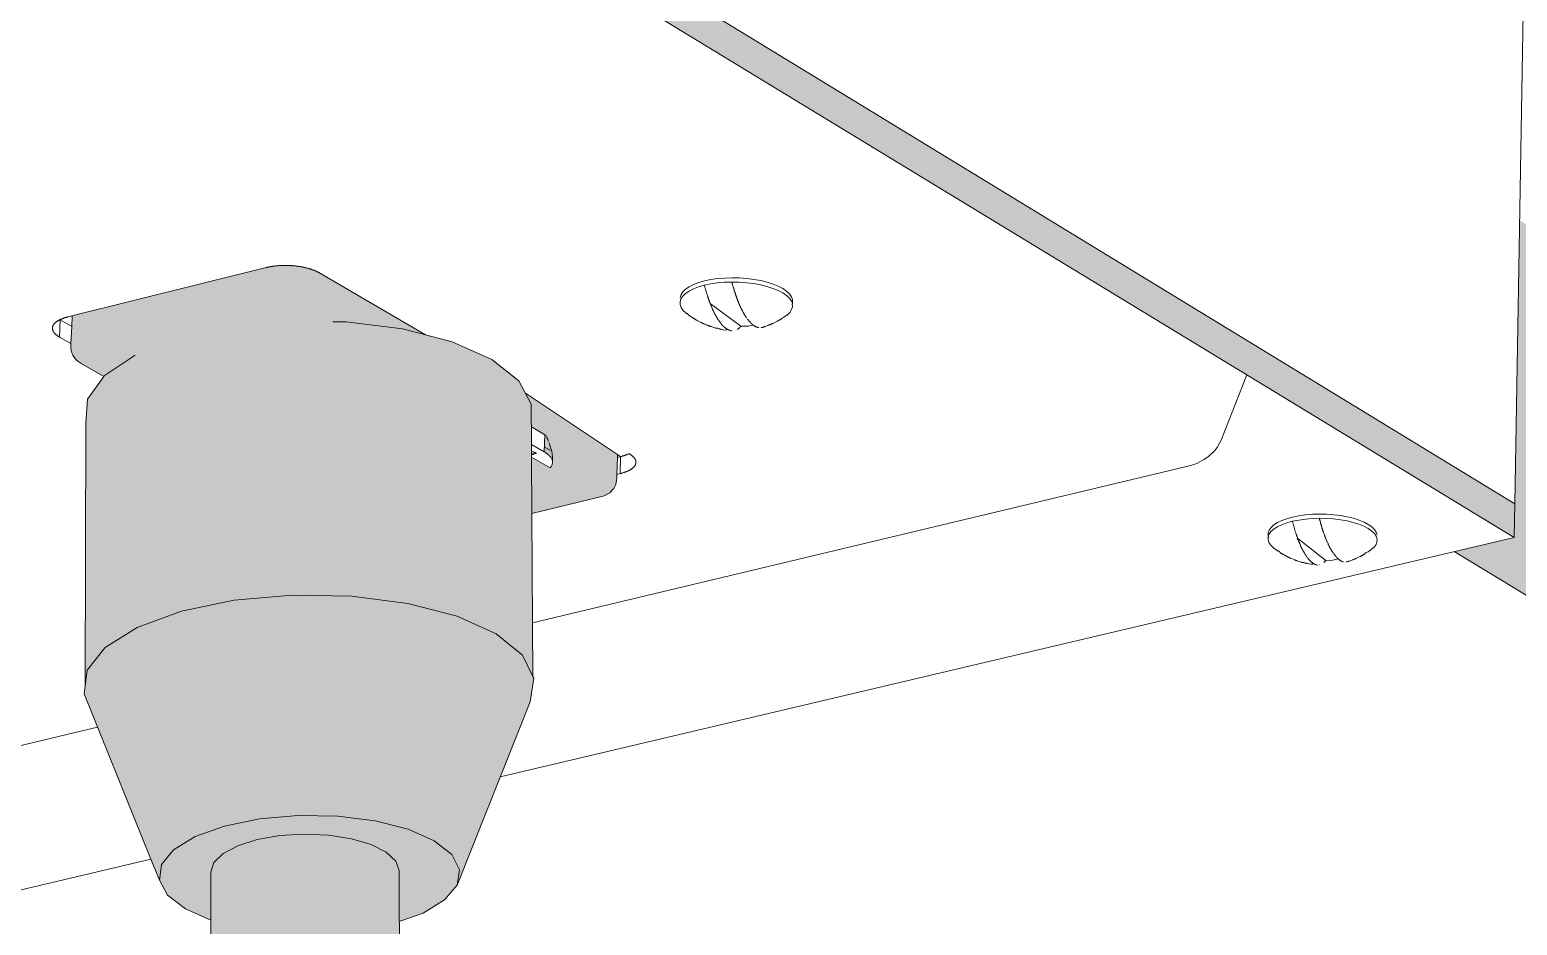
# Model space of a CAD drawing. Header units: metres. Extents: x -692 to 1029, y -233 to 3386.
# Drawn here: x 574.285 to 578.196, y 2833.306 to 2835.659 of the extents above; entities that cross this region are included whole.
import ezdxf

# ---------------------------------------------------------------- set-up
doc = ezdxf.new("R2010")
doc.units = ezdxf.units.M

# ---------------------------------------------------------------- blocks, each defined once
blk = doc.blocks.new('LUMINARIA HERMETICA')
at = {"lineweight": 0, "true_color": 0xc7c8ca, "transparency": 33554559}
h = blk.add_hatch(color=9, dxfattribs=at)
h.dxf.hatch_style = 1
edge = h.paths.add_edge_path()
edge.add_ellipse((1035.33, -120.75), major_axis=(-31.19, -49.48), ratio=0.26984, start_angle=0.549, end_angle=180, ccw=False)
edge.add_line((1005.91, -171.3), (1825.52, -667.86))
edge.add_line((1825.52, -667.86), (1842.75, -678.3))
edge.add_line((1842.75, -678.3), (1845.63, -677.69))
edge.add_line((1845.63, -677.69), (1856.32, -673.59))
edge.add_line((1856.32, -673.59), (1866.43, -667.9))
edge.add_line((1866.43, -667.9), (1875.27, -660.99))
edge.add_line((1875.27, -660.99), (1882.23, -653.36))
edge.add_line((1882.23, -653.36), (1886.83, -645.51))
edge.add_line((1886.83, -645.51), (1888.75, -638))
edge.add_line((1888.75, -638), (1892.28, -589.05))
edge.add_line((1892.28, -589.05), (1066.52, -71.27))
edge = h.paths.add_edge_path()
edge.add_spline(control_points=[(2195.26, -779.02), (2057.54, -692.67), (1919.82, -606.31)], knot_values=[3.393622, 3.393622, 3.393622, 4.181439, 4.181439, 4.181439], weights=[1, 1, 1], degree=2, periodic=0)
edge.add_line((1919.82, -606.31), (1916.99, -646.55))
edge.add_line((1916.99, -646.55), (1914.73, -655.45))
edge.add_line((1914.73, -655.45), (1909, -665.24))
edge.add_line((1909, -665.24), (1900.31, -674.76))
edge.add_line((1900.31, -674.76), (1889.27, -683.36))
edge.add_line((1889.27, -683.36), (1876.63, -690.45))
edge.add_line((1876.63, -690.45), (1868.15, -693.69))
edge.add_line((1868.15, -693.69), (2187.5, -887.17))
edge.add_line((2187.5, -887.17), (2209.44, -900.46))
edge.add_line((2209.44, -900.46), (2215.22, -903.96))
edge.add_line((2215.22, -903.96), (2218.44, -905.91))
edge.add_line((2218.44, -905.91), (2221.63, -907.85))
edge.add_line((2221.63, -907.85), (2223.63, -909.06))
edge.add_spline(control_points=[(2223.63, -909.06), (2234.46, -915), (2251.05, -898.18), (2268.43, -880.56), (2274.61, -856.16), (2280.78, -831.76), (2269.44, -825.54)], knot_values=[0.041557, 0.041557, 0.041557, 1.06048, 1.06048, 2.120959, 2.120959, 3.181439, 3.181439, 3.181439], weights=[0.98966, 0.868067, 1, 0.862686, 1, 0.862686, 1], degree=2, periodic=0)
edge.add_spline(control_points=[(2269.44, -825.54), (2255.51, -816.8), (2241.58, -808.07)], knot_values=[3.181439, 3.181439, 3.181439, 3.261149, 3.261149, 3.261149], weights=[1, 1, 1], degree=2, periodic=0)
edge.add_spline(control_points=[(2241.58, -808.07), (2218.42, -793.54), (2195.26, -779.02)], knot_values=[3.261149, 3.261149, 3.261149, 3.393622, 3.393622, 3.393622], weights=[1, 1, 1], degree=2, periodic=0)
h.paths.add_polyline_path([(2875.24, -1208.41), (2709.62, -1104.67), (2708.31, -1182.56), (2708.15, -1191.77), (2691.66, -1195.66), (2831.46, -1280.27), (2838.01, -1279.34), (2847.54, -1276.38), (2856.43, -1272.02), (2864.09, -1266.55), (2869.98, -1260.34), (2873.71, -1253.83), (2875, -1247.45)])
h.paths.add_polyline_path([(2896.59, -1221.79), (2896.44, -1253.35), (2894.91, -1260.91), (2890.27, -1269.04), (2882.91, -1276.78), (2873.35, -1283.61), (2862.24, -1289.04), (2851.46, -1292.38), (4202.52, -2110.06), (4208.66, -2113.78), (4227.4, -2125.12), (4232.54, -2124.8), (4239.92, -2123.14), (4246.71, -2120.41), (4252.45, -2116.78), (4256.74, -2112.52), (4259.28, -2107.9), (4259.91, -2103.25), (4257.63, -2074.31), (4227.45, -2055.41), (4222.27, -2052.16)])
h.paths.add_polyline_path([(4271.27, -2082.85), (4273.12, -2106.26), (4272.38, -2111.77), (4269.21, -2117.53), (4263.85, -2122.86), (4256.69, -2127.38), (4248.21, -2130.79), (4239.85, -2132.66), (4439.11, -2253.25), (4445.8, -2255.15), (4452.8, -2255.18), (4459.64, -2253.33), (4465.85, -2249.73), (4471, -2244.62), (4474.75, -2238.35), (4476.82, -2231.36), (4477.08, -2224.12), (4475.52, -2217.13), (4472.25, -2210.87), (4467.48, -2205.76)])
at = {"lineweight": 0, "true_color": 0x636466, "transparency": 33554636}
h = blk.add_hatch(color=251, dxfattribs=at)
h.dxf.hatch_style = 1
h.paths.add_polyline_path([(2359.46, -969.76), (1857.33, -1100.87), (1856.65, -1110.29), (2359.07, -979.5)])
h.paths.add_polyline_path([(2359.46, -969.76), (2359.07, -979.5), (2708.15, -1191.77), (2708.31, -1182.56)])
at = {"lineweight": 0, "true_color": 0x000000, "transparency": 33554636}
h = blk.add_hatch(color=18, dxfattribs=at)
h.dxf.hatch_style = 1
h.paths.add_polyline_path([(2438.15, -1155.18), (2434.7, -1148.74), (2427.28, -1142.89), (2416.38, -1138.04), (2409.11, -1136.17), (2379.79, -1119.07), (2379.69, -1119.01), (2379.59, -1118.96), (2379.49, -1118.9), (2379.39, -1118.85), (2379.29, -1118.8), (2379.19, -1118.75), (2379.08, -1118.7), (2378.97, -1118.64), (2378.86, -1118.59), (2378.75, -1118.55), (2378.63, -1118.5), (2378.52, -1118.45), (2378.4, -1118.4), (2378.28, -1118.35), (2378.16, -1118.31), (2378.03, -1118.26), (2377.91, -1118.22), (2377.78, -1118.17), (2377.65, -1118.13), (2377.52, -1118.09), (2377.39, -1118.05), (2377.26, -1118.01), (2377.13, -1117.97), (2376.99, -1117.93), (2376.85, -1117.89), (2376.72, -1117.85), (2376.58, -1117.81), (2376.43, -1117.78), (2376.29, -1117.74), (2376.15, -1117.71), (2376, -1117.67), (2375.86, -1117.64), (2375.71, -1117.61), (2375.56, -1117.58), (2375.42, -1117.55), (2375.27, -1117.52), (2375.11, -1117.49), (2374.96, -1117.46), (2374.81, -1117.44), (2374.66, -1117.41), (2374.5, -1117.39), (2374.35, -1117.36), (2374.19, -1117.34), (2374.03, -1117.32), (2373.88, -1117.3), (2373.72, -1117.28), (2373.56, -1117.26), (2373.4, -1117.24), (2373.24, -1117.22), (2373.08, -1117.21), (2372.92, -1117.19), (2372.76, -1117.18), (2372.6, -1117.17), (2372.44, -1117.15), (2372.28, -1117.14), (2372.12, -1117.13), (2371.95, -1117.12), (2371.79, -1117.12), (2371.63, -1117.11), (2371.47, -1117.1), (2371.3, -1117.1), (2371.14, -1117.09), (2370.98, -1117.09), (2370.82, -1117.09), (2370.65, -1117.09), (2370.49, -1117.09), (2370.33, -1117.09), (2370.17, -1117.09), (2370.01, -1117.09), (2369.85, -1117.1), (2369.69, -1117.1), (2369.53, -1117.11), (2369.37, -1117.11), (2369.21, -1117.12), (2369.05, -1117.13), (2368.89, -1117.14), (2368.73, -1117.15), (2368.58, -1117.16), (2368.42, -1117.18), (2368.27, -1117.19), (2368.11, -1117.21), (2367.96, -1117.22), (2367.8, -1117.24), (2367.65, -1117.26), (2367.5, -1117.27), (2367.35, -1117.29), (2367.2, -1117.31), (2367.05, -1117.34), (2366.91, -1117.36), (2366.76, -1117.38), (2366.62, -1117.41), (2366.47, -1117.43), (2366.33, -1117.46), (2366.19, -1117.49), (2366.05, -1117.51), (2365.91, -1117.54), (2365.77, -1117.57), (2365.64, -1117.6), (2365.5, -1117.63), (2365.37, -1117.67), (2312.01, -1130.94), (2311.91, -1133.83), (2311.71, -1138.54), (2311.65, -1139.41), (2311.78, -1140.63), (2312.24, -1141.77), (2312.51, -1142.22), (2313.23, -1143.11), (2313.68, -1143.45), (2314.52, -1143.98), (2320.7, -1147.52), (2320.86, -1147.41), (2316.24, -1153.77), (2315.77, -1160.37), (2315.62, -1232.51), (2316.14, -1228.19), (2321.11, -1221.96), (2329.94, -1216.44), (2342.03, -1212.01), (2356.55, -1208.98), (2372.5, -1207.57), (2388.77, -1207.87), (2404.22, -1209.87), (2417.77, -1213.42), (2428.51, -1218.26), (2435.7, -1224.06), (2438.62, -1229.94), (2438.53, -1215.24), (2438.34, -1185.15), (2438.25, -1169.69), (2438.24, -1169.07), (2438.23, -1167.96), (2438.22, -1166.23)])
h.paths.add_polyline_path([(2438.86, -1230.42), (2438.62, -1229.94), (2435.7, -1224.06), (2428.51, -1218.26), (2417.77, -1213.42), (2404.22, -1209.87), (2388.77, -1207.87), (2372.5, -1207.57), (2356.55, -1208.98), (2342.03, -1212.01), (2329.94, -1216.44), (2321.11, -1221.96), (2316.14, -1228.19), (2315.62, -1232.51), (2315.35, -1234.68), (2333.69, -1280.11), (2336, -1285.84), (2336.56, -1281.57), (2339.9, -1277.49), (2345.8, -1273.88), (2353.86, -1270.98), (2363.53, -1268.99), (2374.15, -1268.06), (2384.98, -1268.25), (2395.27, -1269.54), (2404.31, -1271.85), (2411.48, -1275.02), (2416.3, -1278.81), (2418.44, -1282.98), (2417.77, -1287.23), (2437.82, -1236.9)])
h.paths.add_polyline_path([(2401.85, -1283.23), (2400.93, -1280.6), (2398.31, -1278.15), (2394.16, -1276.07), (2388.77, -1274.48), (2382.5, -1273.51), (2375.78, -1273.22), (2369.08, -1273.63), (2362.85, -1274.71), (2357.53, -1276.39), (2353.48, -1278.55), (2350.96, -1281.04), (2350.17, -1283.69), (2350.17, -1312.15), (2350.97, -1309.52), (2353.49, -1307.04), (2357.55, -1304.9), (2362.88, -1303.23), (2369.12, -1302.15), (2375.84, -1301.75), (2382.57, -1302.03), (2388.85, -1302.99), (2394.25, -1304.56), (2398.41, -1306.63), (2401.03, -1309.06), (2401.95, -1311.67)])
h.paths.add_polyline_path([(2416.3, -1278.81), (2411.48, -1275.02), (2404.31, -1271.85), (2395.27, -1269.54), (2384.98, -1268.25), (2374.15, -1268.06), (2363.53, -1268.99), (2353.86, -1270.98), (2345.8, -1273.88), (2339.9, -1277.49), (2336.56, -1281.57), (2336, -1285.84), (2338.25, -1289.99), (2343.15, -1293.75), (2350.17, -1296.8), (2350.17, -1283.69), (2350.96, -1281.04), (2353.48, -1278.55), (2357.53, -1276.39), (2362.85, -1274.71), (2369.08, -1273.63), (2375.78, -1273.22), (2382.5, -1273.51), (2388.77, -1274.48), (2394.16, -1276.07), (2398.31, -1278.15), (2400.93, -1280.6), (2401.85, -1283.23), (2401.9, -1297.17), (2408.41, -1294.86), (2414.35, -1291.28), (2417.77, -1287.23), (2418.44, -1282.98)])
h.paths.add_polyline_path([(2396.9, -1306.99), (2393.02, -1305.06), (2387.98, -1303.6), (2382.13, -1302.7), (2375.85, -1302.43), (2369.59, -1302.81), (2363.78, -1303.82), (2358.8, -1305.37), (2355.02, -1307.37), (2352.67, -1309.68), (2351.92, -1312.13), (2352.82, -1314.57), (2355.15, -1316.69), (2355.37, -1311.26), (2356.1, -1309.31), (2358.2, -1307.54), (2361.52, -1306.06), (2365.84, -1304.98), (2370.86, -1304.38), (2376.24, -1304.29), (2381.61, -1304.72), (2386.59, -1305.64), (2390.85, -1306.99), (2394.1, -1308.68), (2396.12, -1310.58), (2396.76, -1312.57), (2396.61, -1316.66), (2397.05, -1316.44), (2399.42, -1314.14), (2400.2, -1311.69), (2399.34, -1309.25)], flags=17)
h.paths.add_polyline_path([(2398.41, -1306.63), (2394.25, -1304.56), (2388.85, -1302.99), (2382.57, -1302.03), (2375.84, -1301.75), (2369.12, -1302.15), (2362.88, -1303.23), (2357.55, -1304.9), (2353.49, -1307.04), (2350.97, -1309.52), (2350.17, -1312.15), (2351.14, -1314.76), (2353.8, -1317.17), (2355.11, -1317.82), (2355.15, -1316.69), (2352.82, -1314.57), (2351.92, -1312.13), (2352.67, -1309.68), (2355.02, -1307.37), (2358.8, -1305.37), (2363.78, -1303.82), (2369.59, -1302.81), (2375.85, -1302.43), (2382.13, -1302.7), (2387.98, -1303.6), (2393.02, -1305.06), (2396.9, -1306.99), (2399.34, -1309.25), (2400.2, -1311.69), (2399.42, -1314.14), (2397.05, -1316.44), (2396.61, -1316.66), (2396.57, -1317.8), (2398.56, -1316.76), (2401.11, -1314.3), (2401.95, -1311.67), (2401.03, -1309.06)])
h.paths.add_polyline_path([(2436.55, -1152.18), (2438.15, -1155.18), (2438.19, -1161.41), (2441.83, -1163.55), (2441.67, -1168.23), (2441.93, -1168.39), (2442.18, -1168.56), (2442.42, -1168.72), (2442.64, -1168.89), (2442.84, -1169.06), (2443.02, -1169.23), (2443.19, -1169.41), (2443.35, -1169.58), (2443.48, -1169.76), (2443.6, -1169.94), (2443.71, -1170.12), (2443.79, -1170.3), (2443.85, -1170.45), (2443.98, -1170.52), (2443.98, -1170.65), (2443.96, -1170.84), (2443.95, -1170.91), (2443.96, -1171.04), (2443.96, -1171.22), (2443.94, -1171.4), (2443.91, -1171.58), (2443.85, -1171.76), (2443.78, -1171.94), (2443.69, -1172.12), (2443.59, -1172.29), (2443.46, -1172.46), (2443.32, -1172.63), (2438.25, -1169.69), (2438.34, -1185.15), (2457.87, -1180.43), (2458.36, -1180.27), (2459.19, -1179.81), (2459.69, -1179.52), (2460.45, -1178.71), (2460.8, -1178.3), (2461.34, -1177.22), (2461.55, -1176.02), (2461.61, -1175.52), (2461.65, -1174.45), (2461.8, -1169.79), (2461.83, -1168.99)])
at = {"lineweight": 0}
for p, q in [((2306.71, -1133.82), (2306.69, -1133.88)), ((2306.78, -1133.64), (2306.75, -1133.7)), ((2490.18, -1132.94), (2490.05, -1132.77)), ((2493.83, -1135.04), (2493.74, -1135.05)), ((2441.98, -1167.08), (2442.23, -1167.22)), ((2442.46, -1167.36), (2442.68, -1167.49)), ((2442.89, -1167.61), (2443.25, -1167.82)), ((2443.62, -1167.78), (2443.55, -1167.87)), ((2443.32, -1172.63), (2438.25, -1169.69)), ((2831.46, -1280.27), (2691.66, -1195.66)), ((2651.37, -1197.36), (2651.25, -1197.2)), ((2652.14, -1198.25), (2652.02, -1198.13)), ((2654.68, -1199.32), (2654.6, -1199.32))]:
    blk.add_line(p, q, dxfattribs=at)
for points in [[(2195.26, -779.02), (2369, -730.25), (2712.12, -955.88), (2708.31, -1182.56), (2708.15, -1191.77), (2429.62, -1257.48)], [(2319.04, -1243.82), (2166.75, -1280.25), (2165.62, -1280.44), (2164.35, -1280.49), (2163.01, -1280.4), (2161.71, -1280.19), (2160.52, -1279.86), (2159.53, -1279.44), (1952.98, -1161.45), (1856.65, -1110.29), (1874.02, -869.21), (2067.98, -814.76)], [(1857.33, -1100.87), (2359.46, -969.76), (2708.31, -1182.56)], [(1856.65, -1110.29), (2359.07, -979.5), (2708.15, -1191.77)], [(2409.11, -1136.17), (2379.79, -1119.07), (2379.69, -1119.01), (2379.59, -1118.96), (2379.49, -1118.9), (2379.39, -1118.85), (2379.29, -1118.8), (2379.19, -1118.75), (2379.08, -1118.7), (2378.97, -1118.64), (2378.86, -1118.59), (2378.75, -1118.55), (2378.63, -1118.5), (2378.52, -1118.45), (2378.4, -1118.4), (2378.28, -1118.35), (2378.16, -1118.31), (2378.03, -1118.26), (2377.91, -1118.22), (2377.78, -1118.17), (2377.65, -1118.13), (2377.52, -1118.09), (2377.39, -1118.05), (2377.26, -1118.01), (2377.13, -1117.97), (2376.99, -1117.93), (2376.85, -1117.89), (2376.72, -1117.85), (2376.58, -1117.81), (2376.43, -1117.78), (2376.29, -1117.74), (2376.15, -1117.71), (2376, -1117.67), (2375.86, -1117.64), (2375.71, -1117.61), (2375.56, -1117.58), (2375.42, -1117.55), (2375.27, -1117.52), (2375.11, -1117.49), (2374.96, -1117.46), (2374.81, -1117.44), (2374.66, -1117.41), (2374.5, -1117.39), (2374.35, -1117.36), (2374.19, -1117.34), (2374.03, -1117.32), (2373.88, -1117.3), (2373.72, -1117.28), (2373.56, -1117.26), (2373.4, -1117.24), (2373.24, -1117.22), (2373.08, -1117.21), (2372.92, -1117.19), (2372.76, -1117.18), (2372.6, -1117.17), (2372.44, -1117.15), (2372.28, -1117.14), (2372.12, -1117.13), (2371.95, -1117.12), (2371.79, -1117.12), (2371.63, -1117.11), (2371.47, -1117.1), (2371.3, -1117.1), (2371.14, -1117.09), (2370.98, -1117.09), (2370.82, -1117.09), (2370.65, -1117.09), (2370.49, -1117.09), (2370.33, -1117.09), (2370.17, -1117.09), (2370.01, -1117.09), (2369.85, -1117.1), (2369.69, -1117.1), (2369.53, -1117.11), (2369.37, -1117.11), (2369.21, -1117.12), (2369.05, -1117.13), (2368.89, -1117.14), (2368.73, -1117.15), (2368.58, -1117.16), (2368.42, -1117.18), (2368.27, -1117.19), (2368.11, -1117.21), (2367.96, -1117.22), (2367.8, -1117.24), (2367.65, -1117.26), (2367.5, -1117.27), (2367.35, -1117.29), (2367.2, -1117.31), (2367.05, -1117.34), (2366.91, -1117.36), (2366.76, -1117.38), (2366.62, -1117.41), (2366.47, -1117.43), (2366.33, -1117.46), (2366.19, -1117.49), (2366.05, -1117.51), (2365.91, -1117.54), (2365.77, -1117.57), (2365.64, -1117.6), (2365.5, -1117.63), (2365.37, -1117.67), (2310.88, -1131.22), (2310.75, -1131.25), (2310.62, -1131.29), (2310.5, -1131.32), (2310.37, -1131.36), (2310.25, -1131.39), (2310.12, -1131.43), (2310, -1131.47), (2309.88, -1131.51), (2309.77, -1131.55), (2309.65, -1131.59), (2309.54, -1131.63), (2309.43, -1131.67), (2309.32, -1131.71), (2309.21, -1131.76), (2309.1, -1131.8), (2309, -1131.84), (2308.9, -1131.89), (2308.8, -1131.94), (2308.7, -1131.98), (2308.78, -1132.04)], [(2497.32, -1131.53), (2497.22, -1131.39), (2497.12, -1131.25), (2497.06, -1131.16), (2496.94, -1130.97), (2496.86, -1130.84), (2496.75, -1130.67), (2496.7, -1130.59), (2496.63, -1130.46), (2496.56, -1130.34), (2496.49, -1130.22), (2496.41, -1130.09), (2496.34, -1129.97), (2496.28, -1129.85), (2496.22, -1129.73), (2496.15, -1129.6), (2496.09, -1129.48), (2496.03, -1129.36), (2495.96, -1129.24), (2495.9, -1129.11), (2495.84, -1128.99), (2495.81, -1128.86), (2495.84, -1128.75), (2495.66, -1128.62), (2495.6, -1128.49), (2495.55, -1128.37), (2495.49, -1128.24), (2495.43, -1128.12), (2495.38, -1127.99), (2495.32, -1127.86), (2495.27, -1127.73), (2495.21, -1127.6), (2495.15, -1127.47), (2495.1, -1127.34), (2495.05, -1127.21), (2494.99, -1127.08), (2494.94, -1126.94), (2494.89, -1126.81), (2494.83, -1126.68), (2494.78, -1126.55), (2494.73, -1126.41), (2494.68, -1126.28), (2494.63, -1126.15), (2494.58, -1126.01), (2494.54, -1125.88), (2494.49, -1125.74), (2494.44, -1125.6), (2494.39, -1125.46), (2494.34, -1125.32), (2494.29, -1125.19), (2494.25, -1125.05), (2494.2, -1124.91), (2494.15, -1124.76), (2494.11, -1124.62), (2494.06, -1124.48), (2494.02, -1124.34), (2493.97, -1124.19), (2493.92, -1124.05), (2493.88, -1123.9), (2493.84, -1123.76), (2493.79, -1123.61), (2493.75, -1123.47), (2493.7, -1123.32), (2493.66, -1123.17), (2493.62, -1123.02), (2493.58, -1122.87), (2493.53, -1122.72), (2493.49, -1122.57), (2493.45, -1122.42), (2493.41, -1122.27), (2493.37, -1122.12), (2493.33, -1121.97), (2493.29, -1121.82), (2493.25, -1121.67), (2491.24, -1121.73), (2489.3, -1121.9), (2487.44, -1122.17), (2485.7, -1122.53), (2484.11, -1122.99), (2482.7, -1123.52), (2481.49, -1124.13), (2480.51, -1124.8), (2479.76, -1125.52), (2479.27, -1126.27), (2479.04, -1127.06), (2479.07, -1127.85), (2479.36, -1128.64), (2479.91, -1129.42), (2480.72, -1130.16), (2480.82, -1130.25), (2480.93, -1130.33), (2481.03, -1130.42), (2481.14, -1130.5), (2481.25, -1130.58), (2481.36, -1130.66), (2481.47, -1130.74), (2481.58, -1130.81), (2481.69, -1130.89), (2482.65, -1131.55), (2482.75, -1131.62), (2482.86, -1131.68), (2482.96, -1131.75), (2483.07, -1131.82), (2483.18, -1131.88), (2483.28, -1131.95), (2483.39, -1132.01), (2483.5, -1132.08), (2483.61, -1132.14), (2483.72, -1132.2), (2483.83, -1132.26), (2483.94, -1132.31), (2484.57, -1132.63), (2484.67, -1132.69), (2484.77, -1132.74), (2484.87, -1132.8), (2484.97, -1132.85), (2485.07, -1132.9), (2485.18, -1132.95), (2485.28, -1133), (2485.38, -1133.05), (2485.48, -1133.09), (2485.59, -1133.14), (2485.69, -1133.18), (2485.8, -1133.23), (2485.9, -1133.27), (2486.43, -1133.47), (2486.52, -1133.51), (2486.61, -1133.55), (2486.7, -1133.59), (2486.79, -1133.63), (2486.88, -1133.67), (2486.97, -1133.7), (2487.07, -1133.74), (2487.16, -1133.77), (2487.25, -1133.81), (2487.35, -1133.84), (2487.44, -1133.87), (2488.56, -1134.22), (2488.64, -1134.25), (2488.72, -1134.27), (2488.8, -1134.29), (2488.88, -1134.31), (2489.35, -1134.34), (2489.41, -1134.37), (2489.72, -1134.5), (2489.78, -1134.52), (2489.84, -1134.54), (2489.97, -1134.58), (2490.03, -1134.59), (2490.09, -1134.61), (2490.16, -1134.62), (2490.22, -1134.63), (2490.29, -1134.65), (2491.44, -1134.85), (2491.53, -1134.86), (2492.09, -1134.67), (2492.01, -1134.63), (2491.84, -1134.56), (2491.78, -1134.48), (2491.69, -1134.42), (2491.54, -1134.34), (2491.51, -1134.29), (2491.41, -1134.21), (2491.3, -1134.12), (2491.18, -1134.01), (2491.02, -1133.94), (2491.03, -1133.88), (2490.79, -1133.75), (2490.83, -1133.67), (2490.66, -1133.56), (2490.59, -1133.5), (2490.44, -1133.36), (2490.36, -1133.16), (2490.25, -1133.03)], [(2479.07, -1125.87), (2479.31, -1125.09), (2479.8, -1124.33), (2480.55, -1123.61), (2481.53, -1122.95), (2482.74, -1122.34), (2484.15, -1121.8), (2485.74, -1121.35), (2487.47, -1120.98), (2489.33, -1120.72), (2491.28, -1120.55), (2493.28, -1120.48), (2495.31, -1120.52), (2497.32, -1120.66), (2499.28, -1120.91), (2501.16, -1121.25), (2502.93, -1121.68), (2504.55, -1122.2), (2505.99, -1122.79), (2507.24, -1123.44), (2508.28, -1124.15), (2509.07, -1124.9), (2509.62, -1125.68), (2509.9, -1126.47), (2509.93, -1127.26), (2509.87, -1127.43)], [(2487.29, -1127.54), (2487.24, -1127.41), (2487.19, -1127.28), (2487.14, -1127.15), (2487.09, -1127.01), (2487.04, -1126.88), (2486.99, -1126.74), (2486.94, -1126.6), (2486.89, -1126.47), (2486.84, -1126.33), (2486.79, -1126.19), (2486.75, -1126.05), (2486.7, -1125.91), (2486.65, -1125.77), (2486.6, -1125.63), (2486.56, -1125.49), (2486.51, -1125.34), (2486.47, -1125.2), (2486.42, -1125.06), (2486.38, -1124.91), (2486.33, -1124.77), (2486.29, -1124.62), (2486.24, -1124.48), (2486.2, -1124.33), (2486.15, -1124.18), (2486.11, -1124.04), (2486.07, -1123.89), (2486.03, -1123.74), (2485.98, -1123.59), (2485.94, -1123.44), (2485.9, -1123.29), (2485.86, -1123.14), (2485.82, -1122.99), (2485.78, -1122.84), (2485.74, -1122.69), (2485.7, -1122.53)], [(2493.25, -1121.67), (2495.27, -1121.71), (2497.28, -1121.85), (2499.25, -1122.09), (2501.13, -1122.43), (2502.89, -1122.86), (2504.51, -1123.38), (2505.96, -1123.97), (2507.21, -1124.62), (2508.24, -1125.33), (2509.04, -1126.08), (2509.58, -1126.86), (2509.87, -1127.43), (2509.87, -1127.65), (2509.78, -1127.72), (2509.89, -1128.44), (2509.65, -1129.22), (2509.15, -1129.98), (2508.4, -1130.7), (2508.29, -1130.78), (2508.17, -1130.86), (2508.06, -1130.94), (2507.94, -1131.01), (2507.86, -1131.06), (2507.41, -1131.36), (2507.05, -1131.54), (2506.99, -1131.66), (2506.88, -1131.73), (2506.77, -1131.8), (2506.66, -1131.87), (2506.55, -1131.94), (2506.44, -1132), (2506.33, -1132.07), (2506.22, -1132.13), (2506.1, -1132.2), (2505.99, -1132.26), (2505.88, -1132.32), (2505.76, -1132.38), (2505.64, -1132.44), (2504.49, -1133.02), (2504.38, -1133.07), (2504.28, -1133.12), (2504.17, -1133.17), (2504.06, -1133.22), (2503.95, -1133.26), (2503.84, -1133.31), (2503.73, -1133.36), (2503.62, -1133.4), (2503.51, -1133.44), (2503.37, -1133.43), (2503.28, -1133.47), (2503.09, -1133.57), (2503.02, -1133.6), (2502.42, -1133.85), (2502.32, -1133.89), (2502.22, -1133.93), (2502.12, -1133.96), (2502.02, -1133.99), (2501.92, -1134.02), (2501.82, -1134.05), (2501.72, -1134.08), (2501.62, -1134.11), (2501.52, -1134.14), (2501.39, -1134.17), (2501.27, -1134.19)], [(2489.99, -1132.69), (2489.91, -1132.58), (2489.78, -1132.4), (2489.68, -1132.25), (2489.58, -1132.11), (2489.48, -1131.97), (2489.4, -1131.84), (2489.32, -1131.71), (2489.23, -1131.57), (2489.16, -1131.45), (2489.09, -1131.33), (2489.01, -1131.2), (2488.94, -1131.08), (2488.87, -1130.95), (2488.81, -1130.85), (2488.74, -1130.71), (2488.67, -1130.59), (2488.61, -1130.47), (2488.54, -1130.35), (2488.48, -1130.22), (2488.42, -1130.1), (2488.35, -1129.97), (2488.29, -1129.85), (2488.25, -1129.76), (2488.17, -1129.6), (2488.12, -1129.48), (2488.06, -1129.36), (2488, -1129.23), (2487.94, -1129.11), (2487.89, -1128.98), (2487.83, -1128.85), (2487.78, -1128.73), (2487.72, -1128.6), (2487.66, -1128.47), (2487.61, -1128.34), (2487.55, -1128.21), (2487.5, -1128.07), (2487.44, -1127.94), (2487.37, -1127.75), (2487.29, -1127.54), (2495.68, -1133.81), (2497.68, -1133.74), (2499.11, -1133.47), (2499.05, -1133.42), (2498.94, -1133.34), (2498.85, -1133.27), (2498.71, -1133.15), (2498.63, -1133.07), (2498.57, -1133.01), (2498.44, -1132.88), (2498.37, -1132.81), (2498.25, -1132.7), (2498.08, -1132.5), (2497.9, -1132.3), (2497.8, -1132.16), (2497.72, -1132.07), (2497.59, -1131.91), (2497.53, -1131.82)], [(2320.76, -1147.55), (2314.52, -1143.98), (2313.68, -1143.45), (2313.23, -1143.11), (2312.51, -1142.22), (2312.24, -1141.77), (2311.78, -1140.63), (2311.65, -1139.41), (2311.71, -1138.54), (2311.91, -1133.83), (2312.01, -1130.94)], [(2306.66, -1134.01), (2306.65, -1134.07), (2306.64, -1134.13), (2306.63, -1134.2), (2306.63, -1134.26), (2306.63, -1134.32), (2306.63, -1134.39), (2306.63, -1134.45), (2306.64, -1134.51), (2306.65, -1134.58), (2306.66, -1134.64), (2306.67, -1134.7), (2306.69, -1134.77), (2306.71, -1134.83), (2306.73, -1134.89), (2306.75, -1134.95), (2306.78, -1135.02), (2306.81, -1135.08), (2306.84, -1135.14), (2306.87, -1135.21), (2306.91, -1135.27), (2306.95, -1135.33), (2306.99, -1135.39), (2307.03, -1135.46), (2307.08, -1135.52), (2307.13, -1135.58), (2307.18, -1135.64), (2307.23, -1135.7), (2307.29, -1135.76), (2307.34, -1135.82), (2307.4, -1135.88), (2307.47, -1135.95), (2307.53, -1136), (2307.6, -1136.06), (2307.67, -1136.12), (2307.74, -1136.18), (2307.81, -1136.24), (2307.89, -1136.3), (2307.97, -1136.36), (2308.05, -1136.41), (2308.13, -1136.47), (2308.22, -1136.53), (2308.31, -1136.58), (2308.4, -1136.64), (2308.49, -1136.69), (2308.58, -1136.75)], [(2308.7, -1131.98), (2308.6, -1132.03), (2308.51, -1132.08), (2308.41, -1132.13), (2308.32, -1132.18), (2308.24, -1132.23), (2308.15, -1132.28), (2308.07, -1132.33), (2307.99, -1132.38), (2307.91, -1132.43), (2307.83, -1132.49), (2307.75, -1132.54), (2307.68, -1132.59), (2307.61, -1132.65), (2307.54, -1132.7), (2307.48, -1132.76), (2307.41, -1132.81), (2307.35, -1132.87), (2307.3, -1132.93), (2307.24, -1132.98), (2307.19, -1133.04), (2307.13, -1133.1), (2307.08, -1133.16), (2307.04, -1133.22), (2306.99, -1133.28), (2306.91, -1133.4), (2306.84, -1133.52), (2306.78, -1133.64), (2306.81, -1133.58), (2306.84, -1133.52), (2306.88, -1133.46), (2306.91, -1133.4), (2306.95, -1133.34), (2306.99, -1133.28)], [(2311.71, -1138.54), (2308.58, -1136.75), (2308.78, -1132.04), (2311.91, -1133.83)], [(2383.63, -1132.58), (2387.32, -1132.62), (2402.75, -1134.54), (2409.11, -1136.17), (2416.38, -1138.04), (2427.28, -1142.89), (2434.7, -1148.74), (2438.15, -1155.18), (2438.22, -1166.23), (2438.23, -1167.96)], [(2492.24, -1134.75), (2492.16, -1134.71), (2492.09, -1134.67)], [(2493.03, -1135.02), (2492.85, -1135), (2492.77, -1134.96), (2492.71, -1134.94), (2492.64, -1134.92), (2492.58, -1134.89), (2492.51, -1134.87), (2492.44, -1134.84), (2492.38, -1134.81), (2492.29, -1134.78), (2492.24, -1134.75), (2492.38, -1134.81)], [(2493.27, -1135.05), (2493.15, -1135.04), (2493.03, -1135.02), (2493.09, -1135.03), (2493.15, -1135.04)], [(2495.68, -1133.81), (2495.64, -1133.86), (2495.59, -1133.92), (2495.54, -1133.97), (2495.5, -1134.02), (2495.45, -1134.07), (2495.4, -1134.12), (2495.35, -1134.17), (2495.31, -1134.22), (2495.26, -1134.27), (2495.21, -1134.31), (2495.16, -1134.35), (2495.11, -1134.4), (2495.06, -1134.44), (2495.01, -1134.48), (2494.96, -1134.51), (2494.91, -1134.55), (2494.86, -1134.59), (2494.81, -1134.62), (2494.76, -1134.66)], [(2499.11, -1133.47), (2499.23, -1133.56), (2499.31, -1133.62), (2499.4, -1133.67), (2499.47, -1133.72), (2499.55, -1133.77), (2499.62, -1133.81), (2499.7, -1133.85), (2499.77, -1133.89), (2499.83, -1133.92), (2499.91, -1133.95), (2499.98, -1133.98), (2500.04, -1134.01), (2500.11, -1134.03), (2500.18, -1134.06), (2500.24, -1134.08), (2500.31, -1134.1), (2500.38, -1134.12), (2500.44, -1134.13), (2500.56, -1134.16), (2500.62, -1134.17)], [(2438.62, -1229.94), (2435.7, -1224.06), (2428.51, -1218.26), (2417.77, -1213.42), (2404.22, -1209.87), (2388.77, -1207.87), (2372.5, -1207.57), (2356.55, -1208.98), (2342.03, -1212.01), (2329.94, -1216.44), (2321.11, -1221.96), (2316.14, -1228.19), (2315.62, -1232.51), (2315.77, -1160.37), (2316.24, -1153.77), (2320.76, -1147.55), (2320.86, -1147.41), (2329.35, -1141.74)], [(2634.72, -1147.12), (2627.66, -1165.1), (2626.53, -1167.03), (2625.8, -1168.01), (2624.11, -1169.63), (2622.89, -1170.38), (2620.96, -1171.46), (2619.57, -1171.92), (2617.79, -1172.36), (2438.53, -1215.24)], [(2461.65, -1174.45), (2462.55, -1174.23), (2462.7, -1169.57), (2436.55, -1152.18)], [(2438.19, -1161.41), (2441.83, -1163.55), (2441.67, -1168.23), (2438.22, -1166.23)], [(2441.83, -1163.55), (2441.94, -1163.61), (2442.09, -1163.74), (2442.34, -1163.87)], [(2442.76, -1165.34), (2442.76, -1165.18), (2442.56, -1164.58), (2442.33, -1164.11)], [(2438.24, -1168.96), (2438.57, -1168.83), (2439.1, -1168.46), (2439.58, -1168.74), (2438.24, -1169.07), (2438.25, -1169.69), (2438.34, -1185.15), (2438.53, -1215.24), (2438.62, -1229.94), (2438.86, -1230.42), (2437.82, -1236.9), (2417.77, -1287.23), (2418.44, -1282.98), (2416.3, -1278.81), (2411.48, -1275.02), (2404.31, -1271.85), (2395.27, -1269.54), (2384.98, -1268.25), (2374.15, -1268.06), (2363.53, -1268.99), (2353.86, -1270.98), (2345.8, -1273.88), (2339.9, -1277.49), (2336.56, -1281.57), (2336, -1285.84)], [(2439.1, -1168.46), (2438.23, -1167.96), (2438.24, -1168.96), (2438.24, -1169.07)], [(2441.67, -1168.23), (2441.93, -1168.39), (2442.18, -1168.56), (2442.42, -1168.72), (2442.64, -1168.89), (2442.84, -1169.06), (2443.02, -1169.23), (2443.19, -1169.41), (2443.35, -1169.58), (2443.48, -1169.76), (2443.6, -1169.94), (2443.71, -1170.12), (2443.79, -1170.3), (2443.85, -1170.45), (2443.91, -1170.67)], [(2443.85, -1170.45), (2443.98, -1170.52), (2443.99, -1170.15), (2443.98, -1169.78), (2443.95, -1169.43), (2443.91, -1169.07), (2443.85, -1168.63), (2443.77, -1168.22), (2443.68, -1167.82), (2443.54, -1167.39), (2443.44, -1166.96), (2443.29, -1166.5), (2443.13, -1166.07), (2442.95, -1165.68)], [(2438.34, -1185.15), (2457.87, -1180.43), (2458.36, -1180.27), (2459.19, -1179.81), (2459.69, -1179.52), (2460.45, -1178.71), (2460.8, -1178.3), (2461.34, -1177.22), (2461.55, -1176.02), (2461.61, -1175.52), (2461.65, -1174.45), (2461.8, -1169.79), (2461.83, -1168.99)], [(2443.96, -1170.84), (2443.95, -1170.91), (2443.96, -1171.04), (2443.96, -1171.22), (2443.94, -1171.4), (2443.91, -1171.58), (2443.85, -1171.76), (2443.78, -1171.94), (2443.69, -1172.12), (2443.59, -1172.29), (2443.46, -1172.46), (2443.32, -1172.63), (2443.47, -1172.42)], [(2461.8, -1169.79), (2462.7, -1169.57), (2462.83, -1169.54), (2462.96, -1169.5), (2463.09, -1169.47), (2463.21, -1169.44), (2463.34, -1169.4), (2463.46, -1169.36), (2463.58, -1169.33), (2463.7, -1169.29), (2463.82, -1169.25), (2463.93, -1169.21), (2464.05, -1169.17), (2464.16, -1169.13), (2464.27, -1169.09), (2464.38, -1169.05), (2464.49, -1169.01), (2464.59, -1168.96), (2464.7, -1168.92), (2464.8, -1168.87), (2464.9, -1168.83), (2464.99, -1168.78), (2465.1, -1168.84), (2465.19, -1168.9), (2465.28, -1168.95), (2465.37, -1169), (2465.45, -1169.06), (2465.53, -1169.11), (2465.61, -1169.17), (2465.69, -1169.22), (2465.76, -1169.28), (2465.84, -1169.34), (2465.91, -1169.39), (2465.97, -1169.45), (2466.04, -1169.51), (2466.1, -1169.57), (2466.17, -1169.63), (2466.22, -1169.69), (2466.28, -1169.74), (2466.33, -1169.8), (2466.39, -1169.86), (2466.44, -1169.92), (2466.48, -1169.98), (2466.53, -1170.04), (2466.57, -1170.1), (2466.61, -1170.17), (2466.65, -1170.23), (2466.68, -1170.29), (2466.72, -1170.35), (2466.75, -1170.41), (2466.77, -1170.47), (2466.8, -1170.53), (2466.82, -1170.59), (2466.84, -1170.66), (2466.86, -1170.72), (2466.87, -1170.78), (2466.89, -1170.84), (2466.9, -1170.9), (2466.9, -1170.96), (2466.91, -1171.03), (2466.91, -1171.09), (2466.91, -1171.15), (2466.91, -1171.21), (2466.91, -1171.27), (2466.9, -1171.33), (2466.89, -1171.39), (2466.88, -1171.46), (2466.86, -1171.52), (2466.84, -1171.58), (2466.82, -1171.64), (2466.8, -1171.7), (2466.78, -1171.76), (2466.75, -1171.82), (2466.72, -1171.88), (2466.69, -1171.94), (2466.65, -1172), (2466.62, -1172.06), (2466.58, -1172.11), (2466.54, -1172.17), (2466.49, -1172.23), (2466.44, -1172.29), (2466.4, -1172.35), (2466.34, -1172.4), (2466.29, -1172.46), (2466.23, -1172.52), (2466.18, -1172.57), (2466.11, -1172.63), (2466.05, -1172.68), (2465.99, -1172.74), (2465.92, -1172.79), (2465.85, -1172.84), (2465.78, -1172.9), (2465.7, -1172.95), (2465.63, -1173), (2465.55, -1173.05), (2465.47, -1173.1), (2465.38, -1173.15), (2465.3, -1173.2), (2465.21, -1173.25), (2465.12, -1173.3), (2465.03, -1173.35), (2464.94, -1173.4), (2464.84, -1173.44), (2464.74, -1173.49), (2464.64, -1173.54), (2464.54, -1173.58), (2464.44, -1173.62), (2464.33, -1173.67), (2464.23, -1173.71), (2464.12, -1173.75), (2464.01, -1173.79), (2463.9, -1173.83), (2463.78, -1173.87), (2463.67, -1173.91), (2463.55, -1173.95), (2463.43, -1173.99), (2463.31, -1174.03), (2463.19, -1174.06), (2463.06, -1174.1), (2462.94, -1174.13), (2462.81, -1174.17), (2462.68, -1174.2), (2462.55, -1174.23)], [(2643.15, -1195.42), (2643.05, -1195.34), (2642.96, -1195.26), (2642.84, -1195.23), (2642.73, -1195.16), (2642.62, -1195.08), (2642.51, -1195), (2642.41, -1194.92), (2642.3, -1194.84), (2642.2, -1194.76), (2642.09, -1194.68), (2641.99, -1194.59), (2641.25, -1193.88), (2640.75, -1193.14), (2640.51, -1192.39), (2640.52, -1191.64), (2640.59, -1191.43), (2640.78, -1190.89), (2641.3, -1190.17), (2642.07, -1189.49), (2643.06, -1188.85), (2644.26, -1188.27), (2645.66, -1187.76), (2647.23, -1187.33)], [(2640.75, -1191.91), (2640.59, -1191.43), (2640.53, -1191.24), (2640.54, -1190.48), (2640.81, -1189.74), (2641.33, -1189.02), (2642.09, -1188.33), (2643.08, -1187.7), (2644.29, -1187.12), (2645.69, -1186.61), (2647.26, -1186.18), (2648.96, -1185.83), (2650.79, -1185.57), (2652.69, -1185.41), (2654.64, -1185.35), (2656.61, -1185.39), (2658.55, -1185.53), (2660.45, -1185.76), (2662.26, -1186.08), (2663.95, -1186.49), (2665.5, -1186.98), (2666.88, -1187.54), (2668.06, -1188.17), (2669.02, -1188.84), (2669.76, -1189.55), (2670.25, -1190.29), (2670.49, -1191.05)], [(2648.63, -1192.2), (2648.54, -1192.08), (2648.66, -1192.05), (2648.61, -1191.92), (2648.57, -1191.79), (2648.52, -1191.66), (2648.48, -1191.53), (2648.43, -1191.4), (2648.39, -1191.27), (2648.34, -1191.14), (2648.3, -1191), (2648.25, -1190.87), (2648.21, -1190.74), (2648.16, -1190.6), (2648.12, -1190.47), (2648.08, -1190.33), (2648.03, -1190.19), (2647.99, -1190.05), (2647.95, -1189.92), (2647.9, -1189.78), (2647.86, -1189.64), (2647.82, -1189.5), (2647.78, -1189.36), (2647.74, -1189.22), (2647.7, -1189.07), (2647.66, -1188.93), (2647.62, -1188.79), (2647.58, -1188.65), (2647.54, -1188.5), (2647.5, -1188.36), (2647.46, -1188.21), (2647.42, -1188.07), (2647.38, -1187.92), (2647.34, -1187.77), (2647.31, -1187.63), (2647.27, -1187.48), (2647.23, -1187.33), (2648.94, -1186.99), (2650.76, -1186.73), (2652.67, -1186.57), (2654.62, -1186.51), (2654.65, -1186.66), (2654.69, -1186.8), (2654.73, -1186.95), (2654.77, -1187.1), (2654.81, -1187.24), (2654.84, -1187.39), (2654.88, -1187.53), (2654.92, -1187.68), (2654.96, -1187.82), (2655, -1187.96), (2655.04, -1188.11), (2655.08, -1188.25), (2655.13, -1188.43), (2655.16, -1188.53), (2655.21, -1188.67), (2655.25, -1188.81), (2655.29, -1188.95), (2655.33, -1189.09), (2655.38, -1189.23), (2655.42, -1189.37), (2655.46, -1189.51), (2655.51, -1189.64), (2655.55, -1189.78), (2655.59, -1189.91), (2655.64, -1190.05), (2655.68, -1190.18), (2655.73, -1190.31), (2655.77, -1190.45), (2655.81, -1190.58), (2655.86, -1190.71), (2655.91, -1190.84), (2655.95, -1190.97), (2656, -1191.1), (2656.04, -1191.23), (2656.1, -1191.36), (2656.14, -1191.48), (2656.19, -1191.61), (2656.24, -1191.74), (2656.29, -1191.87), (2656.34, -1191.99), (2656.39, -1192.12), (2656.44, -1192.25), (2656.5, -1192.37), (2656.55, -1192.5), (2656.59, -1192.62), (2656.65, -1192.74), (2656.7, -1192.86), (2656.75, -1192.98), (2656.8, -1193.1), (2656.85, -1193.22), (2657.02, -1193.35), (2656.99, -1193.46), (2657.02, -1193.58), (2657.07, -1193.7), (2657.13, -1193.82), (2657.19, -1193.94), (2657.25, -1194.06), (2657.31, -1194.17), (2657.36, -1194.29), (2657.42, -1194.4), (2657.5, -1194.52), (2657.55, -1194.64), (2657.61, -1194.76), (2657.68, -1194.88), (2657.74, -1195), (2657.91, -1195.13), (2657.88, -1195.23), (2657.96, -1195.36), (2658.03, -1195.49), (2658.17, -1195.63), (2658.19, -1195.75), (2658.28, -1195.89), (2658.38, -1196.03), (2658.49, -1196.19), (2658.65, -1196.26), (2658.62, -1196.38), (2658.85, -1196.5), (2658.83, -1196.64), (2658.92, -1196.73), (2659.16, -1196.92), (2659.23, -1197.13), (2659.33, -1197.24), (2659.4, -1197.31), (2659.52, -1197.43), (2659.58, -1197.49), (2659.65, -1197.56), (2659.77, -1197.66)], [(2654.62, -1186.51), (2656.58, -1186.55), (2658.53, -1186.68), (2660.43, -1186.91), (2662.24, -1187.24), (2663.93, -1187.65), (2665.48, -1188.14), (2666.85, -1188.7), (2668.04, -1189.32), (2669, -1190), (2669.74, -1190.71), (2670.23, -1191.45), (2670.46, -1192.2), (2670.44, -1192.96), (2670.17, -1193.7), (2669.64, -1194.42), (2668.88, -1195.1), (2668.77, -1195.18), (2668.66, -1195.26), (2668.55, -1195.33), (2668.44, -1195.41), (2668.33, -1195.49), (2668.22, -1195.56), (2668.11, -1195.63), (2668, -1195.71), (2667.88, -1195.73), (2667.28, -1196.02), (2667.06, -1196.3), (2666.96, -1196.36), (2666.85, -1196.43), (2666.75, -1196.49), (2666.64, -1196.56), (2666.53, -1196.62), (2666.42, -1196.68), (2666.31, -1196.74), (2666.2, -1196.8), (2666.09, -1196.86), (2665.98, -1196.91), (2665.87, -1196.97), (2665.76, -1197.02), (2664.75, -1197.5), (2664.65, -1197.55), (2664.55, -1197.59), (2664.44, -1197.64), (2664.34, -1197.68), (2664.24, -1197.73), (2664.13, -1197.77), (2664.03, -1197.81), (2663.92, -1197.85), (2663.81, -1197.89), (2662.77, -1198.27), (2662.67, -1198.3), (2662.58, -1198.34), (2662.48, -1198.37), (2662.39, -1198.4), (2662.29, -1198.42), (2662.12, -1198.47), (2662.05, -1198.49), (2661.97, -1198.5)], [(2650.76, -1196.48), (2650.65, -1196.31), (2650.58, -1196.18), (2650.5, -1196.06), (2650.43, -1195.94), (2650.37, -1195.82), (2650.3, -1195.7), (2650.23, -1195.58), (2650.17, -1195.46), (2650.11, -1195.36), (2650.04, -1195.23), (2649.98, -1195.11), (2649.93, -1194.99), (2649.87, -1194.88), (2649.81, -1194.76), (2649.75, -1194.64), (2649.69, -1194.52), (2649.63, -1194.4), (2649.56, -1194.29), (2649.44, -1194.19), (2649.47, -1194.04), (2649.42, -1193.92), (2649.37, -1193.8), (2649.31, -1193.68), (2649.26, -1193.56), (2649.21, -1193.44), (2649.16, -1193.32), (2649.11, -1193.19), (2649.06, -1193.07), (2649, -1192.94), (2648.95, -1192.82), (2648.9, -1192.69), (2648.85, -1192.56), (2648.8, -1192.43), (2648.73, -1192.31), (2648.63, -1192.2), (2648.66, -1192.05), (2656.35, -1198.06), (2656.26, -1198.17), (2656.22, -1198.22), (2656.18, -1198.28), (2656.14, -1198.33), (2656.1, -1198.38), (2656.05, -1198.42), (2656.01, -1198.47), (2655.97, -1198.52), (2655.92, -1198.56), (2655.88, -1198.61), (2655.84, -1198.65)], [(2643.26, -1195.42), (2643.15, -1195.42), (2643.25, -1195.49), (2643.35, -1195.47), (2643.65, -1195.63), (2643.75, -1195.86), (2643.85, -1195.93), (2643.95, -1196), (2644.06, -1196.07), (2644.16, -1196.13), (2644.27, -1196.2), (2644.37, -1196.26), (2644.48, -1196.33), (2644.59, -1196.39), (2644.7, -1196.45), (2644.81, -1196.51), (2644.92, -1196.57), (2645.03, -1196.63), (2645.14, -1196.63), (2646.01, -1197.15), (2646.11, -1197.2), (2646.21, -1197.25), (2646.31, -1197.3), (2646.41, -1197.35), (2646.52, -1197.39), (2646.62, -1197.44), (2646.72, -1197.49), (2646.83, -1197.53), (2646.93, -1197.57), (2647.87, -1197.95), (2647.96, -1197.99), (2648.06, -1198.03), (2648.15, -1198.06), (2648.24, -1198.1), (2648.34, -1198.13), (2648.43, -1198.16), (2648.53, -1198.19), (2649.6, -1198.53), (2649.68, -1198.56), (2649.76, -1198.58), (2649.84, -1198.6), (2649.92, -1198.62), (2650, -1198.64), (2650.08, -1198.66), (2650.39, -1198.66), (2650.45, -1198.69), (2650.51, -1198.72), (2650.58, -1198.74), (2650.83, -1198.83), (2650.96, -1198.87), (2651.09, -1198.91), (2651.15, -1198.92), (2651.22, -1198.93), (2651.29, -1198.95), (2652.39, -1199.14)], [(2651.19, -1197.12), (2651.12, -1197.01), (2650.99, -1196.84), (2650.91, -1196.71), (2650.82, -1196.57)], [(2651.69, -1197.77), (2651.53, -1197.57), (2651.43, -1197.44)], [(2651.96, -1198.06), (2651.85, -1197.95), (2651.69, -1197.77), (2651.46, -1197.77)], [(2652.58, -1198.64), (2652.49, -1198.56), (2652.4, -1198.49), (2652.28, -1198.38), (2652.2, -1198.31)], [(2653.04, -1198.96), (2653.1, -1199), (2653.17, -1199.03), (2653.24, -1199.07), (2653.31, -1199.1), (2653.17, -1199.03), (2653.04, -1198.96), (2652.92, -1198.89), (2652.49, -1199.16)], [(2652.92, -1198.89), (2652.82, -1198.82), (2652.74, -1198.76), (2652.63, -1198.68)], [(2653.31, -1199.1), (2653.37, -1199.13), (2653.43, -1199.16), (2653.49, -1199.18), (2653.37, -1199.13), (2653.24, -1199.07)], [(2653.67, -1199.3), (2653.73, -1199.26), (2653.79, -1199.3), (2653.67, -1199.3), (2653.61, -1199.22), (2653.55, -1199.2), (2653.49, -1199.18)], [(2654.12, -1199.33), (2653.96, -1199.31), (2653.79, -1199.3)], [(2656.35, -1198.06), (2658.29, -1198), (2659.77, -1197.66), (2659.86, -1197.74), (2659.95, -1197.82), (2660.04, -1197.89), (2660.12, -1197.94), (2660.19, -1198), (2660.27, -1198.05), (2660.34, -1198.1), (2660.41, -1198.14), (2660.48, -1198.18), (2660.55, -1198.21), (2660.62, -1198.25), (2660.74, -1198.31), (2660.8, -1198.34), (2660.86, -1198.36), (2660.92, -1198.38), (2660.98, -1198.4), (2661.16, -1198.46), (2661.27, -1198.49)], [(2315.62, -1232.51), (2315.35, -1234.68), (2333.69, -1280.11), (2336, -1285.84), (2338.25, -1289.99), (2343.15, -1293.75), (2350.17, -1296.8)], [(2350.17, -1312.15), (2350.17, -1283.69), (2350.96, -1281.04), (2353.48, -1278.55), (2357.53, -1276.39), (2362.85, -1274.71), (2369.08, -1273.63), (2375.78, -1273.22), (2382.5, -1273.51), (2388.77, -1274.48), (2394.16, -1276.07), (2398.31, -1278.15), (2400.93, -1280.6), (2401.85, -1283.23), (2401.95, -1311.67)], [(2333.69, -1280.11), (2224.77, -1305.8), (2173.59, -1278.62)], [(2401.9, -1297.17), (2408.41, -1294.86), (2414.35, -1291.28), (2417.77, -1287.23)]]:
    blk.add_lwpolyline(points, dxfattribs=at)
for points in [[(2306.67, -1133.95), (2306.66, -1134.01), (2306.69, -1133.88)], [(2306.73, -1133.76), (2306.71, -1133.82), (2306.75, -1133.7)], [(2443.98, -1170.65), (2443.98, -1170.52), (2443.91, -1170.67), (2443.96, -1170.84)]]:
    blk.add_lwpolyline(points, close=True, dxfattribs=at)

msp = doc.modelspace()

# ---------------------------------------------------------------- block references
at = {"lineweight": 0, "xscale": 0.00957152040810214, "yscale": 0.00957152040810214, "zscale": 0.00957152040810214}
msp.add_blockref('LUMINARIA HERMETICA', (552.2666, 2845.7324), dxfattribs=at)

doc.saveas('drawing.dxf')
